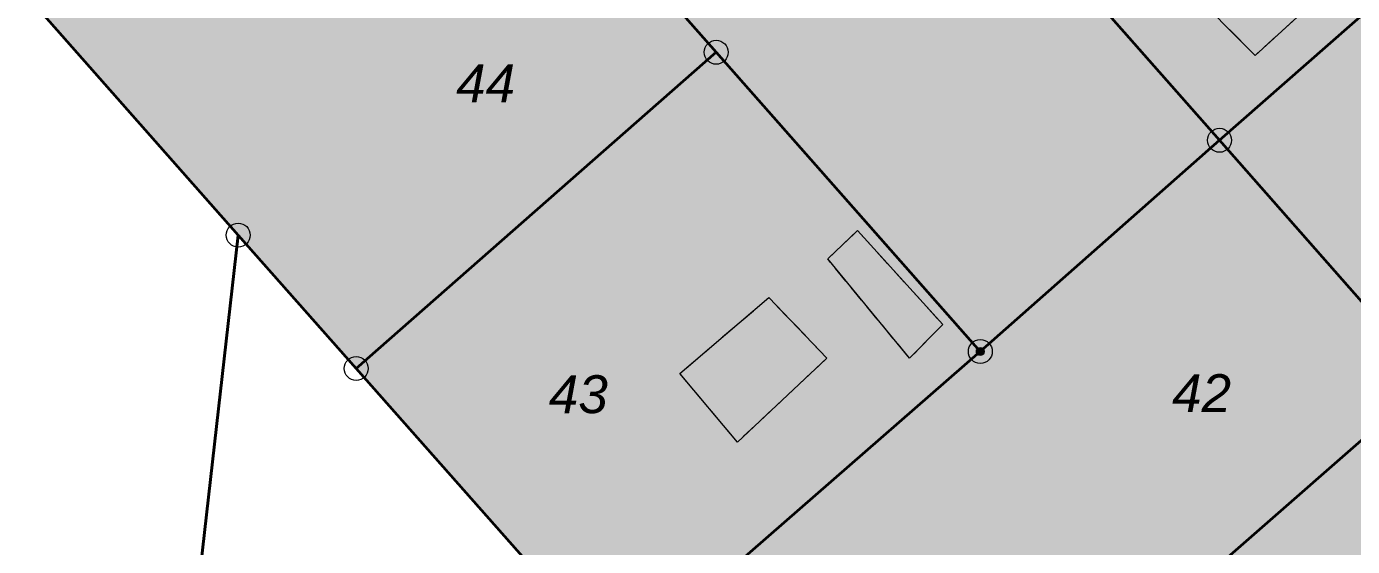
# Model space of a CAD drawing. Header units: inches. Extents: x -769 to 2065, y -580 to 2254.
# Drawn here: x 391.6 to 626.7, y 308 to 400.3 of the extents above; entities that cross this region are included whole.
import ezdxf

# ---------------------------------------------------------------- set-up
doc = ezdxf.new("R2010")
doc.units = ezdxf.units.IN
doc.header["$MEASUREMENT"] = 0
doc.layers.add('Layer 1', color=7, linetype='Continuous')

# ---------------------------------------------------------------- blocks, each defined once
blk = doc.blocks.new('block 3')
at = {"layer": 'Layer 1', "true_color": 0xfce0e0}
h = blk.add_hatch(color=254, dxfattribs=at)
h.dxf.hatch_style = 2
h.paths.add_polyline_path([(393.84, 403.19), (457.68, 459.46), (500.3, 496.78), (542.79, 534.32), (585.2, 571.87), (627.77, 609.44), (670.23, 646.9), (712.74, 684.39), (755.36, 721.76), (797.76, 759.21), (840.31, 796.83), (828.72, 295.38), (786.17, 257.92), (743.64, 220.46), (701.78, 183.59), (637.77, 127.25), (581.22, 191.21), (534.16, 244.43), (496.73, 286.76), (450.04, 339.58), (429.11, 363.27)])
at = {"layer": 'Layer 1', "lineweight": 0}
blk.add_lwpolyline([(393.84, 403.19), (457.68, 459.46), (500.3, 496.78), (542.79, 534.32), (585.2, 571.87), (627.77, 609.44), (670.23, 646.9), (712.74, 684.39), (755.36, 721.76), (797.76, 759.21), (840.31, 796.83), (828.72, 295.38), (786.17, 257.92), (743.64, 220.46), (701.78, 183.59), (637.77, 127.25), (581.22, 191.21), (534.16, 244.43), (496.73, 286.76), (450.04, 339.58), (429.11, 363.27), (393.84, 403.19)], dxfattribs=at)
blk = doc.blocks.new('block 4')
at = {"layer": 'Layer 1', "color": 253, "lineweight": 18, "true_color": 0xb2b2b2}
for points in [[(393.84, 403.19), (457.68, 459.46), (500.3, 496.78), (542.79, 534.32), (585.2, 571.87), (627.77, 609.44), (670.23, 646.9), (712.74, 684.39), (755.36, 721.76), (797.76, 759.21), (840.31, 796.83), (828.72, 295.38), (786.17, 257.92), (743.64, 220.46), (701.78, 183.59), (637.77, 127.25), (581.22, 191.21), (534.16, 244.43), (496.73, 286.76), (450.04, 339.58), (429.11, 363.27), (393.84, 403.19)], [(362.34, 26.28), (368.73, 82.72), (374.98, 138.39), (381.17, 194.71), (387.43, 250.85), (391.42, 286.59), (334.29, 351.02), (268.38, 293.27), (245.51, 272.75), (221.66, 251.35), (225.45, 269.73), (270.8, 311.23), (294.9, 332.51), (377.16, 405.12), (385.43, 412.43), (393.84, 403.19), (429.11, 363.27), (416.46, 251.42)], [(530.84, 162.02), (527.37, 165.97), (456.01, 247.05), (416.46, 251.42), (429.11, 363.27), (450.04, 339.58), (496.73, 286.76), (534.16, 244.43), (581.22, 191.21), (637.77, 127.25), (577.64, 108.85), (530.84, 162.02)]]:
    blk.add_lwpolyline(points, dxfattribs=at)
blk = doc.blocks.new('block 10')
at = {"layer": 'Layer 1', "true_color": 0xb2b2b2}
h = blk.add_hatch(color=253, dxfattribs=at)
h.dxf.hatch_style = 2
h.paths.add_polyline_path([(603.34, 412.29), (599.03, 417.11), (610.85, 426.47), (614.65, 422.27), (625.71, 409.97), (609.49, 395.17), (597.16, 407.56)])
at = {"layer": 'Layer 1', "true_color": 0xe5e5e5}
h = blk.add_hatch(color=254, dxfattribs=at)
h.dxf.hatch_style = 2
h.paths.add_polyline_path([(554.08, 347.41), (548.18, 341.4), (533.67, 359.03), (538.94, 364.08)])
h = blk.add_hatch(color=254, dxfattribs=at)
h.dxf.hatch_style = 2
h.paths.add_polyline_path([(517.65, 326.52), (507.45, 338.71), (523.24, 352.17), (533.53, 341.43)])
at = {"layer": 'Layer 1', "lineweight": 0}
for points in [[(603.34, 412.29), (599.03, 417.11), (610.85, 426.47), (614.65, 422.27), (625.71, 409.97), (609.49, 395.17), (597.16, 407.56), (603.34, 412.29)], [(554.08, 347.41), (548.18, 341.4), (533.67, 359.03), (538.94, 364.08), (554.08, 347.41)], [(517.65, 326.52), (507.45, 338.71), (523.24, 352.17), (533.53, 341.43), (517.65, 326.52)]]:
    blk.add_lwpolyline(points, dxfattribs=at)
blk = doc.blocks.new('block 11')
at = {"layer": 'Layer 1', "color": 7, "lineweight": 18, "true_color": 0xffffff}
for points in [[(616.43, 401.5), (614.29, 399.55)], [(606.95, 397.73), (604.91, 399.78)], [(613.23, 398.58), (611.1, 396.63)], [(610.03, 395.66), (609.49, 395.17), (607.97, 396.71)], [(536.3, 361.55), (538.4, 363.56)], [(539.41, 363.55), (541.37, 361.4)], [(534.13, 358.47), (533.67, 359.03), (535.25, 360.54)], [(542.35, 360.33), (544.3, 358.17)], [(536.9, 355.1), (535.05, 357.35)], [(545.28, 357.1), (547.23, 354.94)], [(539.67, 351.74), (537.82, 353.98)], [(548.21, 353.87), (550.17, 351.71)], [(521.6, 350.77), (523.24, 352.17), (523.73, 351.65)], [(524.73, 350.61), (526.72, 348.53)], [(542.44, 348.37), (540.59, 350.61)], [(551.14, 350.64), (553.1, 348.48)], [(518.32, 347.97), (520.5, 349.84)], [(515.03, 345.18), (517.22, 347.04)], [(527.71, 347.5), (529.7, 345.42)], [(545.22, 345), (543.37, 347.25)], [(554.08, 347.41), (554.08, 347.41), (552.04, 345.33)], [(554.08, 347.41), (554.08, 347.41)], [(511.76, 342.38), (513.94, 344.24)], [(530.69, 344.38), (532.68, 342.31)], [(547.99, 341.63), (546.14, 343.88)], [(551.02, 344.3), (548.99, 342.22)], [(508.48, 339.58), (510.66, 341.45)], [(533.37, 341.28), (531.27, 339.31)], [(509.35, 336.43), (507.5, 338.64)], [(530.22, 338.33), (528.13, 336.36)], [(512.12, 333.13), (510.27, 335.33)], [(527.08, 335.37), (524.98, 333.4)], [(514.88, 329.82), (513.04, 332.03)], [(523.94, 332.42), (521.84, 330.45)], [(520.79, 329.47), (518.7, 327.5)], [(517.65, 326.52), (517.65, 326.52), (515.81, 328.72)], [(517.65, 326.52), (517.65, 326.52)]]:
    blk.add_lwpolyline(points, dxfattribs=at)
blk = doc.blocks.new('block 17')
at = {"layer": 'Layer 1', "color": 7, "lineweight": 35, "true_color": 0xffffff}
for points in [[(645.92, 417.66), (603.18, 380.09), (500.3, 496.78), (542.79, 534.32), (645.92, 417.66)], [(560.73, 342.61), (513.89, 395.72), (457.68, 459.46), (500.3, 496.78), (603.18, 380.09), (560.73, 342.61)], [(450.04, 339.58), (429.11, 363.27), (393.84, 403.19), (457.68, 459.46), (513.89, 395.72), (450.04, 339.58)], [(603.18, 380.09), (645.92, 417.66), (664.68, 396.45), (786.17, 257.92), (743.64, 220.46), (640.59, 337.55), (603.18, 380.09)], [(362.34, 26.28), (368.73, 82.72), (374.98, 138.39), (381.17, 194.71), (387.43, 250.85), (391.42, 286.59), (334.29, 351.02), (268.38, 293.27), (245.51, 272.75), (221.66, 251.35), (225.45, 269.73), (270.8, 311.23), (294.9, 332.51), (377.16, 405.12), (385.43, 412.43), (393.84, 403.19), (429.11, 363.27), (416.46, 251.42), (408.33, 179.53), (401.84, 122.18)], [(496.73, 286.76), (450.04, 339.58), (513.89, 395.72), (560.73, 342.61), (496.73, 286.76)], [(496.73, 286.76), (560.73, 342.61), (603.18, 380.09), (640.59, 337.55), (598.4, 300.64), (534.16, 244.43), (496.73, 286.76)], [(530.84, 162.02), (527.37, 165.97), (456.01, 247.05), (416.46, 251.42), (429.11, 363.27), (450.04, 339.58), (496.73, 286.76), (534.16, 244.43), (581.22, 191.21), (637.77, 127.25), (577.64, 108.85), (530.84, 162.02)], [(645.28, 247.56), (598.4, 300.64), (640.59, 337.55), (743.64, 220.46), (701.78, 183.59), (645.28, 247.56)]]:
    blk.add_lwpolyline(points, dxfattribs=at)
at = {"layer": 'Layer 1', "color": 7, "true_color": 0xffffff, "char_height": 6.7323, "attachment_point": 7}
for s, insert in [('\\fArialP62|b0|i1|c0|p34;\\W1;44', (467.76, 386.83)), ('\\fArialP62|b0|i1|c0|p34;\\W1;42', (594.75, 331.84)), ('\\fArialP62|b0|i1|c0|p34;\\W1;43', (484.2, 331.56))]:
    blk.add_mtext(s, dxfattribs=dict(at, insert=insert))
blk = doc.blocks.new('block 18')
at = {"layer": 'Layer 1', "true_color": 0xffffff}
h = blk.add_hatch(color=7, dxfattribs=at)
h.dxf.hatch_style = 2
edge = h.paths.add_edge_path()
edge.add_spline(control_points=[(561.44, 342.61), (561.44, 343), (561.13, 343.31), (560.73, 343.31), (560.34, 343.31), (560.03, 343), (560.03, 342.61), (560.03, 342.21), (560.34, 341.9), (560.73, 341.9), (561.13, 341.9), (561.44, 342.21), (561.44, 342.61)], knot_values=[0, 0, 0, 0, 1, 1, 1, 2, 2, 2, 3, 3, 3, 4, 4, 4, 4], degree=3, periodic=1)
at = {"layer": 'Layer 1', "lineweight": 0}
for points in [[(516.02, 395.72), (516.02, 396.89), (515.07, 397.84), (513.89, 397.84), (512.72, 397.84), (511.77, 396.89), (511.77, 395.72), (511.77, 394.54), (512.72, 393.59), (513.89, 393.59), (515.07, 393.59), (516.02, 394.54), (516.02, 395.72)], [(605.3, 380.09), (605.3, 381.27), (604.35, 382.22), (603.18, 382.22), (602, 382.22), (601.05, 381.27), (601.05, 380.09), (601.05, 378.92), (602, 377.97), (603.18, 377.97), (604.35, 377.97), (605.3, 378.92), (605.3, 380.09)], [(431.24, 363.27), (431.24, 364.44), (430.29, 365.39), (429.11, 365.39), (427.94, 365.39), (426.98, 364.44), (426.98, 363.27), (426.98, 362.09), (427.94, 361.14), (429.11, 361.14), (430.29, 361.14), (431.24, 362.09), (431.24, 363.27)], [(562.86, 342.61), (562.86, 343.78), (561.91, 344.73), (560.73, 344.73), (559.56, 344.73), (558.61, 343.78), (558.61, 342.61), (558.61, 341.43), (559.56, 340.48), (560.73, 340.48), (561.91, 340.48), (562.86, 341.43), (562.86, 342.61)], [(452.16, 339.58), (452.16, 340.76), (451.21, 341.71), (450.04, 341.71), (448.86, 341.71), (447.91, 340.76), (447.91, 339.58), (447.91, 338.41), (448.86, 337.46), (450.04, 337.46), (451.21, 337.46), (452.16, 338.41), (452.16, 339.58)], [(561.44, 342.61), (561.44, 343), (561.13, 343.31), (560.73, 343.31), (560.34, 343.31), (560.03, 343), (560.03, 342.61), (560.03, 342.21), (560.34, 341.9), (560.73, 341.9), (561.13, 341.9), (561.44, 342.21), (561.44, 342.61)]]:
    blk.add_open_spline(points, degree=3, knots=[0, 0, 0, 0, 1, 1, 1, 2, 2, 2, 3, 3, 3, 4, 4, 4, 4], dxfattribs=at)
at = {"layer": 'Layer 1', "color": 7, "lineweight": 18, "true_color": 0xffffff}
for points in [[(516.02, 395.72), (516.02, 396.89), (515.07, 397.84), (513.89, 397.84), (512.72, 397.84), (511.77, 396.89), (511.77, 395.72), (511.77, 394.54), (512.72, 393.59), (513.89, 393.59), (515.07, 393.59), (516.02, 394.54), (516.02, 395.72)], [(605.3, 380.09), (605.3, 381.27), (604.35, 382.22), (603.18, 382.22), (602, 382.22), (601.05, 381.27), (601.05, 380.09), (601.05, 378.92), (602, 377.97), (603.18, 377.97), (604.35, 377.97), (605.3, 378.92), (605.3, 380.09)], [(431.24, 363.27), (431.24, 364.44), (430.29, 365.39), (429.11, 365.39), (427.94, 365.39), (426.98, 364.44), (426.98, 363.27), (426.98, 362.09), (427.94, 361.14), (429.11, 361.14), (430.29, 361.14), (431.24, 362.09), (431.24, 363.27)], [(452.16, 339.58), (452.16, 340.76), (451.21, 341.71), (450.04, 341.71), (448.86, 341.71), (447.91, 340.76), (447.91, 339.58), (447.91, 338.41), (448.86, 337.46), (450.04, 337.46), (451.21, 337.46), (452.16, 338.41), (452.16, 339.58)]]:
    blk.add_open_spline(points, degree=3, knots=[0, 0, 0, 0, 1, 1, 1, 2, 2, 2, 3, 3, 3, 4, 4, 4, 4], dxfattribs=at)
blk = doc.blocks.new('block 2')
at = {"layer": 'Layer 1'}
for name in ['block 3', 'block 4', 'block 10', 'block 11', 'block 17', 'block 18']:
    blk.add_blockref(name, (0, 0), dxfattribs=at)

msp = doc.modelspace()

# ---------------------------------------------------------------- block references
at = {"layer": 'Layer 1'}
msp.add_blockref('block 2', (0, 0), dxfattribs=at)

doc.saveas('drawing.dxf')
